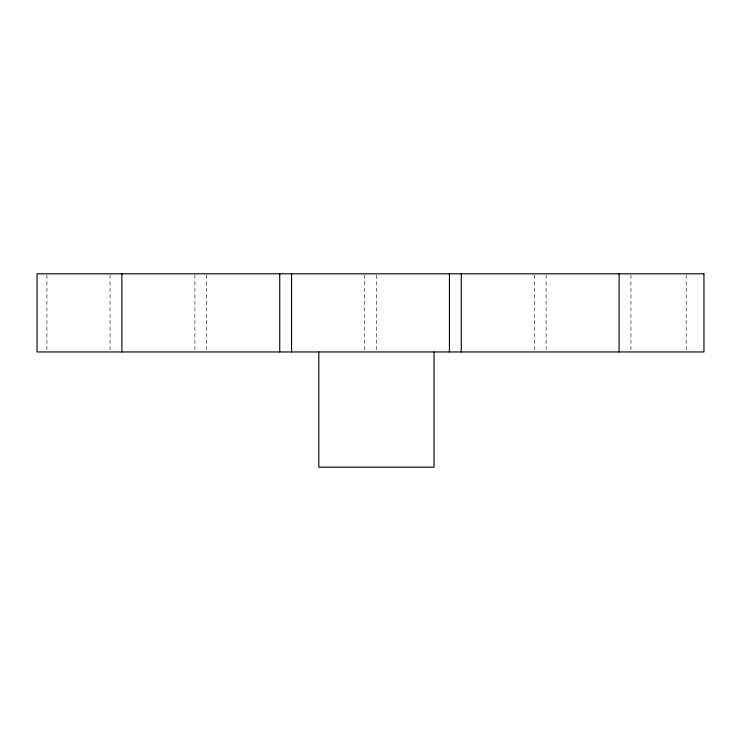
<?xml version="1.0" encoding="UTF-8"?>
<svg xmlns="http://www.w3.org/2000/svg" width="741" height="741" viewBox="0 0 741 741"><rect width="100%" height="100%" fill="white"/><g stroke="black" fill="none" stroke-linecap="round" stroke-linejoin="round"><path stroke-width="0.56" stroke-dasharray="3.71 2.78" d="M686.194 274.967L686.194 351.956M630.943 274.967L630.943 349.659M546.108 274.967L546.108 349.659M534.261 274.967L534.261 351.956M376.419 274.967L376.419 349.659M364.581 274.967L364.581 351.956M206.739 274.967L206.739 349.65M194.892 274.967L194.892 349.65M110.057 274.967L110.057 351.956M46.915 274.967L46.915 349.65"/><path stroke-width="1.11" d="M619.106 273.818L619.106 351.956M461.263 273.818L461.263 351.956M449.426 273.818L449.426 351.956M434.031 351.956L434.031 467.182L318.806 467.182L318.806 351.956M291.574 273.818L291.574 351.956M279.737 273.818L279.737 351.956M121.894 273.818L121.894 351.956M703.95 273.818L37.05 273.818L37.05 351.956L703.95 351.956L703.95 273.818"/></g></svg>
